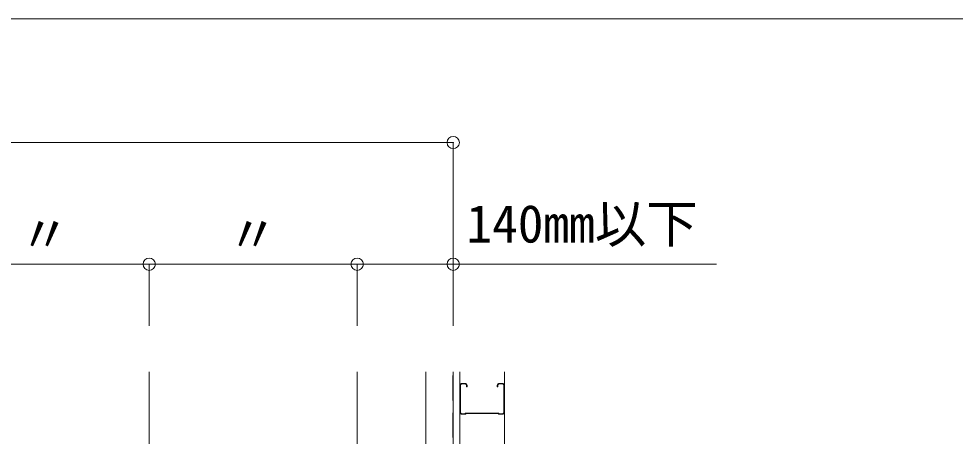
# Model space of a CAD drawing. Units: millimetres on the paper, enlarged 20 times, with parts at other scales. Extents: x -3900 to 3900, y -2693 to 2650.
# Drawn here: x -1489 to -579, y -691 to -286 of the extents above; entities that cross this region are included whole.
import ezdxf
from ezdxf.enums import TextEntityAlignment as Align

# ---------------------------------------------------------------- set-up
doc = ezdxf.new("R2010")
doc.units = ezdxf.units.MM
doc.header["$LTSCALE"] = 20
doc.header["$PDMODE"] = 32
doc.header["$PDSIZE"] = 12
doc.linetypes.add('CHAIN1', pattern=[8, 5, -1, 1, -1])
doc.linetypes.add('DASHED1', pattern=[1.8, 1.2, -0.6])
for name, color, linetype, lineweight in [('3-0_中心線', 4, 'CHAIN1', 9), ('3-1_吊り材', 7, 'Continuous', 18), ('3-5_寸法', 4, 'Continuous', 9), ('3-9_躯体他', 4, 'Continuous', 9), ('F-3_野縁', 3, 'Continuous', 18)]:
    doc.layers.add(name, color=color, linetype=linetype, lineweight=lineweight)
doc.styles.add('ＭＳ ゴシック', font='')
doc.styles.get('ＭＳ ゴシック').set_extended_font_data('MS Gothic')

msp = doc.modelspace()

# ---------------------------------------------------------------- linework, layer by layer
at = {"layer": '3-0_中心線'}
for p, q in [((-1361.85, -628.44), (-1361.85, -2110.94)), ((-1159.85, -628.44), (-1159.85, -2110.94))]:
    msp.add_line(p, q, dxfattribs=at)
at = {"layer": '3-1_吊り材'}
for p, q in [((-1093.18, -2096.1), (-1093.18, -628.44)), ((-1066.52, -2096.1), (-1066.52, -628.44))]:
    msp.add_line(p, q, dxfattribs=at)
at = {"layer": '3-1_吊り材', "linetype": 'DASHED1'}
msp.add_line((-1066.85, -2096.1), (-1066.85, -628.44), dxfattribs=at)
at = {"layer": '3-5_寸法'}
for p, q in [((-3071.18, -406.05), (-1066.52, -406.05)), ((-1066.52, -406.05), (-1066.52, -524.01)), ((-1563.85, -524.01), (-1361.85, -524.01)), ((-1361.85, -524.01), (-1361.85, -583.89)), ((-1361.85, -524.01), (-1159.85, -524.01)), ((-1159.85, -524.01), (-1159.85, -583.89)), ((-1159.85, -524.01), (-810.73, -524.01)), ((-1066.52, -524.01), (-1066.52, -583.89))]:
    msp.add_line(p, q, dxfattribs=at)
at = {"layer": '3-5_寸法', "color": 7}
for p in [(-1066.52, -406.05), (-1361.85, -524.01), (-1159.85, -524.01), (-1066.52, -524.01)]:
    msp.add_point(p, dxfattribs=at)
at = {"layer": '3-9_躯体他'}
for p, q in [((-1066.52, -2096.1), (-1066.52, -628.44)), ((-1060.18, -2096.1), (-1060.18, -628.44)), ((-1016.85, -2096.1), (-1016.85, -628.44)), ((-1060.18, -641.54), (-1060.16, -667.54)), ((-1059.63, -667.54), (-1059.65, -641.54)), ((-1055.16, -639.56), (-1058.18, -639.56)), ((-1058.18, -640.09), (-1055.16, -640.09)), ((-1053.69, -641.56), (-1053.69, -642.89)), ((-1053.16, -642.89), (-1053.69, -642.89)), ((-1053.16, -641.56), (-1053.16, -642.89)), ((-1023.87, -641.56), (-1023.87, -642.89)), ((-1023.34, -642.89), (-1023.87, -642.89)), ((-1023.34, -641.56), (-1023.34, -642.89)), ((-1018.85, -639.56), (-1021.87, -639.56)), ((-1021.87, -640.09), (-1018.85, -640.09)), ((-1017.41, -667.54), (-1017.38, -641.54)), ((-1016.85, -641.54), (-1016.87, -667.54)), ((-1055.29, -669.02), (-1058.16, -669.02)), ((-1055.07, -669.56), (-1058.16, -669.56)), ((-1054.91, -668.87), (-1054.56, -668.51)), ((-1054.69, -669.4), (-1054.34, -669.05)), ((-1054.18, -668.36), (-1022.85, -668.36)), ((-1053.96, -668.89), (-1023.07, -668.89)), ((-1022.69, -669.05), (-1022.34, -669.4)), ((-1022.47, -668.51), (-1022.12, -668.87)), ((-1021.96, -669.56), (-1018.87, -669.56)), ((-1021.74, -669.02), (-1018.87, -669.02))]:
    msp.add_line(p, q, dxfattribs=at)
for centre, radius, start, end in [((-1058.18, -641.56), 2, 90, 179.36341), ((-1058.18, -641.56), 1.47, 90, 179.36341), ((-1055.16, -641.56), 2, 0, 90), ((-1055.16, -641.56), 1.47, 0, 90), ((-1021.87, -641.56), 2, 90, 180), ((-1021.87, -641.56), 1.47, 90, 180), ((-1018.85, -641.56), 2, 0.63659, 90), ((-1018.85, -641.56), 1.47, 0.63659, 90), ((-1058.16, -667.56), 2, 179.36341, 270), ((-1058.16, -667.56), 1.47, 179.36341, 270), ((-1055.29, -668.49), 0.533, 270, 315), ((-1055.07, -669.02), 0.533, 270, 315), ((-1054.18, -668.89), 0.533, 90, 135), ((-1053.96, -669.42), 0.533, 90, 135), ((-1023.07, -669.42), 0.533, 45, 90), ((-1022.85, -668.89), 0.533, 45, 90), ((-1021.96, -669.02), 0.533, 225, 270), ((-1021.74, -668.49), 0.533, 225, 270), ((-1018.87, -667.56), 2, 270, 0.63659), ((-1018.87, -667.56), 1.47, 270, 0.63659)]:
    msp.add_arc(centre, radius, start, end, dxfattribs=at)
at = {"layer": 'F-3_野縁'}
msp.add_line((-3820, -285.9), (-40, -285.9), dxfattribs=at)

# ---------------------------------------------------------------- texts
at = {"layer": '3-5_寸法', "style": 'ＭＳ ゴシック'}
for s, p in [('140mm以下', (-1053.77, -514.01)), ('〃', (-1488.49, -524.07)), ('〃', (-1286.49, -524.07))]:
    msp.add_text(s, height=36.66, dxfattribs=at).set_placement(p, align=Align.BOTTOM_LEFT)

doc.saveas('drawing.dxf')
